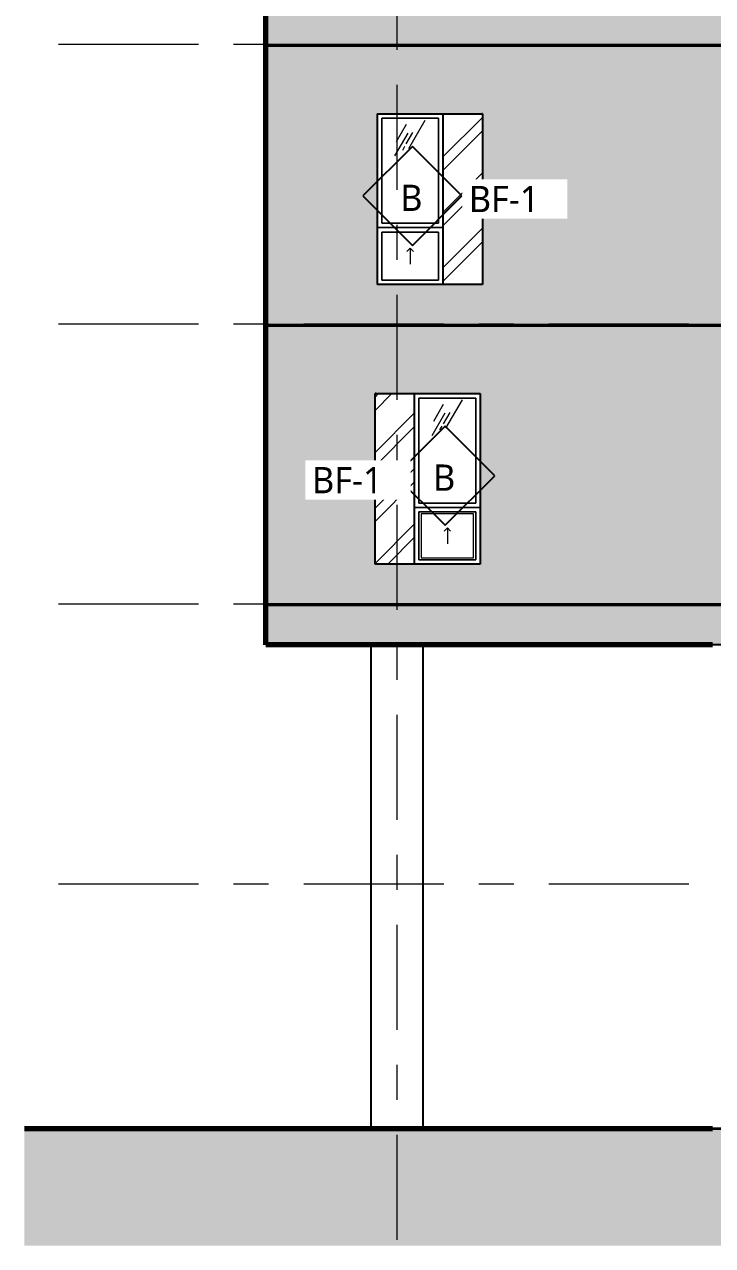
# Model space of a CAD drawing. Header units: inches. Extents: x 6 to 15224, y -733 to 6300.
# Drawn here: x 5773 to 6087, y 5056 to 5614 of the extents above; entities that cross this region are included whole.
import ezdxf

# ---------------------------------------------------------------- set-up
doc = ezdxf.new("R2010")
doc.units = ezdxf.units.IN
doc.header["$MEASUREMENT"] = 0
for name, pattern in [('Center 1_2_', [112, 64, -16, 16, -16]), ('Center 3_8_', [96, 48, -16, 16, -16]), ('Hidden 3_16_', [36, 24, -12])]:
    doc.linetypes.add(name, pattern=pattern)
for name, color, linetype, lineweight in [('A-DETL', 90, 'Continuous', 13), ('A-DETL-GENF', 92, 'Continuous', 13), ('A-FLOR-LEVL', 51, 'Continuous', 13), ('A-GLAZ', 151, 'Continuous', 25), ('A-GLAZ-IDEN', 152, 'Continuous', 25), ('A-GLAZ-SILL', 1, 'Continuous', 18), ('A-WALL', 113, 'Continuous', 25), ('A-WALL-PATT', 111, 'Continuous', 25), ('G-ANNO-TEXT', 231, 'Continuous', 13), ('S-COLS', 52, 'Continuous', 25), ('S-GRID', 1, 'Continuous', 13)]:
    doc.layers.add(name, color=color, linetype=linetype, lineweight=lineweight)
doc.styles.add('Open Sans_5', font='OpenSans-Regular.ttf', dxfattribs={"height": 12})
pattern_1 = [(0, (7465.8091, 0), (5.12, 1.28), [0.16896, -3.671, 0.16896, -3.671, -20.48]), (0, (7465.8091, 0), (5.12, 1.28), [-7.68, 0.16896, -7.511, 0.16896, -3.671, -8.96]), (0, (7465.8091, 0), (5.12, 1.28), [-19.2, 0.16896, -2.391, 0.16896, -6.231]), (120, (7467.7291, 0.64), (-3.66851252, 3.79405007), [0.16896, -3.671, 0.16896, -3.671, -20.48]), (120, (7467.7291, 0.64), (-3.66851252, 3.79405007), [-7.68, 0.16896, -7.511, 0.16896, -3.671, -8.96]), (120, (7467.7291, 0.64), (-3.66851252, 3.79405007), [-19.2, 0.16896, -2.391, 0.16896, -6.231]), (240, (7468.3691, 3.2), (-1.45148748, -5.07405007), [0.16896, -3.671, 0.16896, -3.671, -20.48]), (240, (7468.3691, 3.2), (-1.45148748, -5.07405007), [-7.68, 0.16896, -7.511, 0.16896, -3.671, -8.96]), (240, (7468.3691, 3.2), (-1.45148748, -5.07405007), [-19.2, 0.16896, -2.391, 0.16896, -6.231])]

# ---------------------------------------------------------------- blocks, each defined once
blk = doc.blocks.new('Concrete-Rectangular-Column-IL - CC1 - 18 x 24-4308825-NORTH ELEVATION')
at = {"layer": 'S-COLS'}
for p, q in [((13.06, 5330.25), (13.06, 5109)), ((37.06, 5109), (37.06, 5330.25))]:
    blk.add_line(p, q, dxfattribs=at)
blk = doc.blocks.new('1-2 WD Adaptive-Recess-TS - 2_-6_x6_-6_ - 1_-6_ Recess L-V106-NORTH ELEVATION')
at = {"layer": 'A-GLAZ', "lineweight": 13}
h = blk.add_hatch(dxfattribs=at)
h.set_pattern_fill('FP_228', color=256, style=0, pattern_type=2)
h.set_pattern_definition([(45.176, (1505.399, 0), (-12.74847, 12.51586), []), (45.176, (1505.399, 19.2), (-12.74847, 12.51586), [])])
h.paths.add_polyline_path([(15.06, 5367), (33.06, 5367), (33.06, 5445), (15.06, 5445), (15.06, 5385.96)])
h = blk.add_hatch(dxfattribs=at)
h.set_pattern_fill('FP_230', color=256, style=0, pattern_type=2)
h.set_pattern_definition([(59.808, (55.558, 5432.806), (144.0017, 239.99866), [9, -754.581]), (59.808, (54.824, 5426.193), (144.0017, 239.99866), [12, -751.581]), (59.808, (60.009, 5431.623), (144.0017, 239.99866), [6, -757.581]), (59.808, (58.42, 5428.844), (144.0017, 239.99866), [2, -761.581]), (59.808, (61.115, 5429.598), (144.0017, 239.99866), [15, -748.581]), (59.808, (86.533, 5399.404), (144.0017, 239.99866), [5.063, -758.519]), (59.808, (86.092, 5401.668), (144.0017, 239.99866), [6.75, -756.831]), (59.808, (84.882, 5401.525), (144.0017, 239.99866), [3.375, -760.206]), (59.808, (86.914, 5405.029), (144.0017, 239.99866), [1.125, -762.456]), (59.808, (81.7, 5398.297), (144.0017, 239.99866), [8.437, -755.144])])
h.paths.add_polyline_path([(35.06, 5395), (61.06, 5395), (61.06, 5443), (35.06, 5443), (35.06, 5421)])
at = {"layer": 'A-GLAZ-SILL', "lineweight": 13}
h = blk.add_hatch(dxfattribs=at)
h.set_pattern_fill('FP_229', color=256, style=0, pattern_type=2)
h.set_pattern_definition([(59.808, (55.558, 5406.806), (144.0017, 239.99866), [9, -754.581]), (59.808, (54.824, 5400.193), (144.0017, 239.99866), [12, -751.581]), (59.808, (60.009, 5405.623), (144.0017, 239.99866), [6, -757.581]), (59.808, (58.42, 5402.844), (144.0017, 239.99866), [2, -761.581]), (59.808, (61.115, 5403.598), (144.0017, 239.99866), [15, -748.581]), (59.808, (86.533, 5373.404), (144.0017, 239.99866), [5.062, -758.519]), (59.808, (86.092, 5375.668), (144.0017, 239.99866), [6.75, -756.831]), (59.808, (84.882, 5375.525), (144.0017, 239.99866), [3.375, -760.206]), (59.808, (86.914, 5379.029), (144.0017, 239.99866), [1.125, -762.456]), (59.808, (81.7, 5372.297), (144.0017, 239.99866), [8.438, -755.144])])
h.paths.add_polyline_path([(60.06, 5370), (60.06, 5390), (36.06, 5390), (36.06, 5370), (56.06, 5370)])
at = {"layer": 'A-GLAZ'}
for p, q in [((15.06, 5367), (15.06, 5445)), ((15.34, 5445), (15.06, 5445)), ((33.06, 5367), (33.06, 5445)), ((15.34, 5367), (15.06, 5367))]:
    blk.add_line(p, q, dxfattribs=at)
at = {"layer": 'A-GLAZ', "lineweight": 13}
for p, q in [((15.34, 5445), (63.06, 5445)), ((61.06, 5443), (35.06, 5443)), ((35.06, 5443), (35.06, 5395)), ((61.06, 5395), (61.06, 5443)), ((63.06, 5445), (63.06, 5367)), ((33.06, 5393), (63.06, 5393)), ((63.06, 5393), (33.06, 5393)), ((35.06, 5395), (61.06, 5395)), ((61.06, 5391), (35.06, 5391)), ((35.06, 5391), (35.06, 5369)), ((61.06, 5369), (61.06, 5391)), ((63.06, 5367), (15.34, 5367)), ((35.06, 5369), (61.06, 5369))]:
    blk.add_line(p, q, dxfattribs=at)
at = {"layer": 'A-GLAZ', "linetype": 'Hidden 3_16_', "lineweight": 13}
for q in [(46.56, 5382.17), (49.56, 5382.17), (48.06, 5376.33)]:
    blk.add_line((48.06, 5383.67), q, dxfattribs=at)
at = {"layer": 'A-GLAZ-SILL'}
for p, q in [((35.06, 5443), (61.06, 5443)), ((35.06, 5395), (35.06, 5443)), ((61.06, 5443), (35.06, 5443)), ((35.06, 5443), (35.06, 5395)), ((61.06, 5443), (61.06, 5395)), ((61.06, 5395), (61.06, 5443)), ((61.06, 5395), (35.06, 5395)), ((35.06, 5395), (61.06, 5395)), ((35.06, 5391), (61.06, 5391)), ((35.06, 5369), (35.06, 5391)), ((61.06, 5391), (35.06, 5391)), ((35.06, 5391), (35.06, 5369)), ((60.06, 5390), (36.06, 5390)), ((36.06, 5390), (36.06, 5370)), ((60.06, 5370), (60.06, 5390)), ((61.06, 5391), (61.06, 5369)), ((61.06, 5369), (61.06, 5391)), ((36.06, 5370), (60.06, 5370)), ((61.06, 5369), (35.06, 5369)), ((35.06, 5369), (61.06, 5369))]:
    blk.add_line(p, q, dxfattribs=at)
blk = doc.blocks.new('1-2 WD Adaptive-Recess-TS - 2_-6_x6_-6_ - 1_-6_ Recess R-V107-NORTH ELEVATION')
at = {"layer": 'A-GLAZ', "lineweight": 13}
h = blk.add_hatch(dxfattribs=at)
h.set_pattern_fill('FP_233', color=256, style=0, pattern_type=2)
h.set_pattern_definition([(59.808, (38.558, 5560.681), (144.0017, 239.99866), [9, -754.581]), (59.808, (37.824, 5554.068), (144.0017, 239.99866), [12, -751.581]), (59.808, (43.009, 5559.498), (144.0017, 239.99866), [6, -757.581]), (59.808, (41.42, 5556.719), (144.0017, 239.99866), [2, -761.581]), (59.808, (44.115, 5557.473), (144.0017, 239.99866), [15, -748.581]), (59.808, (69.533, 5527.279), (144.0017, 239.99866), [5.063, -758.519]), (59.808, (69.092, 5529.543), (144.0017, 239.99866), [6.75, -756.831]), (59.808, (67.882, 5529.4), (144.0017, 239.99866), [3.375, -760.206]), (59.808, (69.914, 5532.904), (144.0017, 239.99866), [1.125, -762.456]), (59.808, (64.7, 5526.172), (144.0017, 239.99866), [8.437, -755.144])])
h.paths.add_polyline_path([(18.06, 5522.87), (44.06, 5522.87), (44.06, 5570.87), (18.06, 5570.87), (18.06, 5548.88)])
h = blk.add_hatch(dxfattribs=at)
h.set_pattern_fill('FP_231', color=256, style=0, pattern_type=2)
h.set_pattern_definition([(45.176, (1553.259, 0), (-12.593947, 12.671336), []), (45.176, (1553.259, 19.2), (-12.593947, 12.671336), [])])
h.paths.add_polyline_path([(64.06, 5494.87), (64.06, 5572.87), (46.06, 5572.87), (46.06, 5494.87)])
h = blk.add_hatch(dxfattribs=at)
h.set_pattern_fill('FP_232', color=256, style=0, pattern_type=2)
h.set_pattern_definition([(59.808, (38.558, 5534.681), (144.0017, 239.99866), [9, -754.581]), (59.808, (37.824, 5528.068), (144.0017, 239.99866), [12, -751.581]), (59.808, (43.009, 5533.498), (144.0017, 239.99866), [6, -757.581]), (59.808, (41.42, 5530.719), (144.0017, 239.99866), [2, -761.581]), (59.808, (44.115, 5531.473), (144.0017, 239.99866), [15, -748.581]), (59.808, (69.533, 5501.279), (144.0017, 239.99866), [5.062, -758.519]), (59.808, (69.092, 5503.543), (144.0017, 239.99866), [6.75, -756.831]), (59.808, (67.882, 5503.4), (144.0017, 239.99866), [3.375, -760.206]), (59.808, (69.914, 5506.904), (144.0017, 239.99866), [1.125, -762.456]), (59.808, (64.7, 5500.172), (144.0017, 239.99866), [8.438, -755.144])])
h.paths.add_polyline_path([(21.64, 5496.87), (44.06, 5496.87), (44.06, 5518.87), (18.06, 5518.87), (18.06, 5496.87)])
for p, q in [((16.06, 5572.87), (63.78, 5572.87)), ((16.06, 5494.87), (16.06, 5572.87)), ((44.06, 5570.87), (18.06, 5570.87)), ((18.06, 5570.87), (18.06, 5522.87)), ((44.06, 5522.87), (44.06, 5570.87)), ((16.06, 5520.87), (46.06, 5520.87)), ((46.06, 5520.87), (16.06, 5520.87)), ((18.06, 5522.87), (44.06, 5522.87)), ((44.06, 5518.87), (18.06, 5518.87)), ((18.06, 5518.87), (18.06, 5496.87)), ((44.06, 5496.87), (44.06, 5518.87)), ((63.78, 5494.87), (16.06, 5494.87)), ((18.06, 5496.87), (44.06, 5496.87))]:
    blk.add_line(p, q, dxfattribs=at)
at = {"layer": 'A-GLAZ'}
for p, q in [((46.06, 5572.87), (46.06, 5494.87)), ((64.06, 5572.87), (63.78, 5572.87)), ((64.06, 5572.87), (64.06, 5494.87)), ((64.06, 5494.87), (63.78, 5494.87))]:
    blk.add_line(p, q, dxfattribs=at)
at = {"layer": 'A-GLAZ', "linetype": 'Hidden 3_16_', "lineweight": 13}
for q in [(29.56, 5510.04), (32.56, 5510.04), (31.06, 5504.21)]:
    blk.add_line((31.06, 5511.54), q, dxfattribs=at)
at = {"layer": 'A-GLAZ-SILL'}
for p, q in [((18.06, 5570.87), (44.06, 5570.87)), ((18.06, 5522.87), (18.06, 5570.87)), ((44.06, 5570.87), (18.06, 5570.87)), ((18.06, 5570.87), (18.06, 5522.87)), ((44.06, 5570.87), (44.06, 5522.87)), ((44.06, 5522.87), (44.06, 5570.87)), ((44.06, 5522.87), (18.06, 5522.87)), ((18.06, 5522.87), (44.06, 5522.87)), ((18.06, 5518.87), (44.06, 5518.87)), ((18.06, 5496.87), (18.06, 5518.87)), ((44.06, 5518.87), (18.06, 5518.87)), ((18.06, 5518.87), (18.06, 5496.87)), ((44.06, 5518.87), (44.06, 5496.87)), ((44.06, 5496.87), (44.06, 5518.87)), ((44.06, 5496.87), (18.06, 5496.87)), ((18.06, 5496.87), (44.06, 5496.87))]:
    blk.add_line(p, q, dxfattribs=at)
blk = doc.blocks.new('1-2 WD Adaptive-Recess-TS - 4_-0_x6_-6_ - 1_-6_ Recess R-12470888-NORTH ELEVATION')
at = {"layer": 'A-GLAZ', "lineweight": 13}
h = blk.add_hatch(dxfattribs=at)
h.set_pattern_fill('FP_146', color=256, style=0, pattern_type=2)
h.set_pattern_definition([(45, (1547.721, 0), (-12.671354, 12.671354), []), (45, (1547.721, 19.2), (-12.671354, 12.671354), [])])
h.paths.add_polyline_path([(-34.91, 5367), (-34.88, 5367), (-34.91, 5405.51)])
at = {"layer": 'A-GLAZ'}
for p, q in [((-34.91, 5445), (-34.91, 5367)), ((-34.88, 5445), (-34.91, 5445)), ((-34.88, 5367), (-34.91, 5367))]:
    blk.add_line(p, q, dxfattribs=at)
blk = doc.blocks.new('1-2 WD Adaptive-Recess-TS - 4_-0_x6_-6_ - 1_-6_ Recess L-V119-NORTH ELEVATION')
at = {"layer": 'A-GLAZ', "lineweight": 13}
h = blk.add_hatch(dxfattribs=at)
h.set_pattern_fill('FP_273', color=256, style=0, pattern_type=2)
h.set_pattern_definition([(83.698, (45.707, 0), (-4.130825, -12.0604432), []), (83.698, (45.707, 19.2), (-4.130825, -12.0604432), [])])
h.paths.add_polyline_path([(-34.91, 5494.87), (-34.88, 5494.87), (-34.91, 5545.46)])
at = {"layer": 'A-GLAZ'}
blk.add_line((-34.91, 5494.87), (-34.91, 5572.87), dxfattribs=at)
blk = doc.blocks.new('TAG Window-AM - Standard-51685-NORTH ELEVATION')
at = {"layer": 'A-GLAZ-IDEN'}
for p, q in [((1541.89, 5558), (1519.26, 5535.38)), ((1564.52, 5535.38), (1541.89, 5558)), ((1519.26, 5535.38), (1541.89, 5512.75)), ((1541.89, 5512.75), (1564.52, 5535.38))]:
    blk.add_line(p, q, dxfattribs=at)

msp = doc.modelspace()

# ---------------------------------------------------------------- hatches: boundary and pattern name
at = {"layer": 'A-DETL-GENF'}
msp.add_hatch(color=29, dxfattribs=at).paths.add_polyline_path([(6257.13336923, 5055.64040001), (8156.86636923, 5055.64040001), (8156.86636923, 5064), (8113.6488696, 5064), (8113.6488696, 5070), (7783.6488696, 5070), (6087.3363696, 5109), (5772.88770256, 5109), (5772.88770256, 5055.64040001), (6219.88370256, 5055.64040001)])
at = {"layer": 'A-WALL-PATT', "lineweight": 13}
h = msp.add_hatch(dxfattribs=at)
h.set_pattern_fill('FP_144', color=256, style=0, pattern_type=2)
h.set_pattern_definition(pattern_1)
h.paths.add_polyline_path([(6517.88103589, 5604.5), (6541.3988696, 5604.5), (6541.3988696, 5731.625), (5883.2113696, 5731.625), (5883.2113696, 5604.5), (6480.63136923, 5604.5)])
h.paths.add_polyline_path([(6521.1488696, 5622.75), (6455.1488696, 5622.75), (6455.1488696, 5700.75), (6521.1488696, 5700.75), (6521.1488696, 5685.41240001)])
h.paths.add_polyline_path([(6368.88236923, 5622.75), (6317.1488696, 5622.75), (6317.1488696, 5700.75), (6395.1488696, 5700.75), (6395.1488696, 5622.75)])
h.paths.add_polyline_path([(6219.88370256, 5622.75), (6197.1488696, 5622.75), (6197.1488696, 5700.75), (6227.1488696, 5700.75), (6227.1488696, 5622.75)])
h.paths.add_polyline_path([(6251.1488696, 5622.75), (6251.1488696, 5700.75), (6299.1488696, 5700.75), (6299.1488696, 5622.75), (6294.38303589, 5622.75)])
h.paths.add_polyline_path([(5963.1488696, 5622.75), (5915.1488696, 5622.75), (5915.1488696, 5700.75), (5963.1488696, 5700.75), (5963.1488696, 5685.41240001)])
h.paths.add_polyline_path([(6437.4613696, 5714), (6412.7113696, 5714), (6412.7113696, 5723.5), (6438.2113696, 5723.5), (6438.2113696, 5714)])
h = msp.add_hatch(dxfattribs=at)
h.set_pattern_fill('FP_144', color=256, style=0, pattern_type=2)
h.set_pattern_definition(pattern_1)
h.paths.add_polyline_path([(6257.13336923, 5603.75), (6541.3988696, 5603.75), (6541.3988696, 5604.5), (5883.2113696, 5604.5), (5883.2113696, 5603.75), (6219.88370256, 5603.75)])
h = msp.add_hatch(dxfattribs=at)
h.set_pattern_fill('FP_144', color=256, style=0, pattern_type=2)
h.set_pattern_definition(pattern_1)
h.paths.add_polyline_path([(6197.6488696, 5476.625), (6541.3988696, 5476.625), (6541.3988696, 5603.75), (5883.2113696, 5603.75), (5883.2113696, 5476.625), (6145.38436923, 5476.625)])
h.paths.add_polyline_path([(6521.36682442, 5494.875), (6455.6488696, 5494.875), (6455.6488696, 5572.875), (6521.6488696, 5572.875), (6521.6488696, 5494.875)])
h.paths.add_polyline_path([(6299.6488696, 5494.875), (6251.6488696, 5494.875), (6251.6488696, 5572.875), (6299.6488696, 5572.875), (6299.6488696, 5514.74099794)])
h.paths.add_polyline_path([(6317.6488696, 5494.875), (6317.6488696, 5572.875), (6395.6488696, 5572.875), (6395.6488696, 5494.875), (6331.63270256, 5494.875)])
h.paths.add_polyline_path([(6227.6488696, 5494.875), (6197.6488696, 5494.875), (6197.6488696, 5572.875), (6227.6488696, 5572.875), (6227.6488696, 5545.46306668)])
h.paths.add_polyline_path([(5981.86682442, 5494.875), (5934.1488696, 5494.875), (5934.1488696, 5572.875), (5982.1488696, 5572.875), (5982.1488696, 5494.875)])
h.paths.add_polyline_path([(6414.2113696, 5586.125), (6412.7113696, 5586.125), (6412.7113696, 5595.625), (6438.2113696, 5595.625), (6438.2113696, 5586.125), (6424.75686923, 5586.125)])
h = msp.add_hatch(dxfattribs=at)
h.set_pattern_fill('FP_144', color=256, style=0, pattern_type=2)
h.set_pattern_definition(pattern_1)
h.paths.add_polyline_path([(6251.6488696, 5475.875), (6541.3988696, 5475.875), (6541.3988696, 5476.625), (5883.2113696, 5476.625), (5883.2113696, 5475.875), (6227.6488696, 5475.875)])
h = msp.add_hatch(dxfattribs=at)
h.set_pattern_fill('FP_144', color=256, style=0, pattern_type=2)
h.set_pattern_definition(pattern_1)
h.paths.add_polyline_path([(5883.2113696, 5330.25), (6541.3988696, 5330.25), (6541.3988696, 5348.25), (5883.2113696, 5348.25), (5883.2113696, 5335.53906668)])
h.paths.add_polyline_path([(6294.38303589, 5349), (6541.3988696, 5349), (6541.3988696, 5475.875), (5883.2113696, 5475.875), (5883.2113696, 5349), (6219.88370256, 5349)])
h.paths.add_polyline_path([(6245.1488696, 5367), (6167.1488696, 5367), (6167.1488696, 5445), (6245.1488696, 5445), (6245.1488696, 5367.46579218)])
h.paths.add_polyline_path([(6317.1488696, 5367), (6317.1488696, 5445), (6413.1488696, 5445), (6413.1488696, 5367), (6331.63270256, 5367)])
h.paths.add_polyline_path([(5981.1488696, 5367), (5933.1488696, 5367), (5933.1488696, 5445), (5981.1488696, 5445)])
h.paths.add_polyline_path([(6480.63136923, 5367), (6455.1488696, 5367), (6455.1488696, 5445), (6485.1488696, 5445), (6485.1488696, 5367)])
h.paths.add_polyline_path([(6517.88103589, 5367), (6497.1488696, 5367), (6497.1488696, 5445), (6527.1488696, 5445), (6527.1488696, 5367)])
h.paths.add_polyline_path([(6412.8988696, 5458.25), (6412.8988696, 5467.75), (6438.3988696, 5467.75), (6438.3988696, 5458.25), (6413.62208388, 5458.25)])
h = msp.add_hatch(dxfattribs=at)
h.set_pattern_fill('FP_144', color=256, style=0, pattern_type=2)
h.set_pattern_definition(pattern_1)
h.paths.add_polyline_path([(6294.38303589, 5348.25), (6541.3988696, 5348.25), (6541.3988696, 5349), (5883.2113696, 5349), (5883.2113696, 5348.25), (6245.1488696, 5348.25)])

# ---------------------------------------------------------------- linework, layer by layer
at = {"layer": 'A-DETL', "lineweight": 70}
for p, q in [((5883.2113696, 5330.25), (5883.2113696, 6037)), ((6087.3363696, 5330.25), (5883.2113696, 5330.25)), ((6087.3363696, 5109), (5772.88770256, 5109))]:
    msp.add_line(p, q, dxfattribs=at)
at = {"layer": 'A-DETL', "lineweight": 35}
msp.add_line((7867.4613696, 5109), (6087.3363696, 5109), dxfattribs=at)
at = {"layer": 'A-FLOR-LEVL', "linetype": 'Center 1_2_'}
for p, q in [((5788.49234292, 5604.75), (8064.94482678, 5604.75)), ((5788.49234292, 5476.875), (8064.94482678, 5476.875)), ((5788.49234292, 5349), (8064.94482678, 5349)), ((5788.49234292, 5221), (8064.94482678, 5221)), ((5788.49234292, 5109), (8064.94482678, 5109))]:
    msp.add_line(p, q, dxfattribs=at)
at = {"layer": 'A-WALL'}
for p, q in [((5883.2113696, 5968.625), (5883.2113696, 5330.25)), ((5883.2113696, 5604.5), (6541.3988696, 5604.5)), ((7788.4613696, 5603.75), (5883.2113696, 5603.75)), ((5934.1488696, 5572.875), (5981.86682442, 5572.875)), ((5934.1488696, 5494.875), (5934.1488696, 5572.875)), ((5981.86682442, 5494.875), (5934.1488696, 5494.875)), ((5883.2113696, 5476.625), (6541.3988696, 5476.625)), ((7788.4613696, 5475.875), (5883.2113696, 5475.875)), ((5933.43091477, 5445), (5981.1488696, 5445)), ((5981.1488696, 5445), (5981.1488696, 5367)), ((5981.1488696, 5367), (5933.43091477, 5367)), ((5883.2113696, 5349), (6622.1488696, 5349)), ((6586.8363696, 5348.25), (5883.2113696, 5348.25)), ((6550.4613696, 5330.25), (5883.2113696, 5330.25))]:
    msp.add_line(p, q, dxfattribs=at)
at = {"layer": 'S-GRID', "linetype": 'Center 3_8_'}
msp.add_line((5943.1488696, 5058.19108611), (5943.1488696, 6219.06052942), dxfattribs=at)

# ---------------------------------------------------------------- block references
at = {"layer": 'A-GLAZ'}
for name in ['1-2 WD Adaptive-Recess-TS - 4_-0_x6_-6_ - 1_-6_ Recess L-V119-NORTH ELEVATION', '1-2 WD Adaptive-Recess-TS - 2_-6_x6_-6_ - 1_-6_ Recess R-V107-NORTH ELEVATION', '1-2 WD Adaptive-Recess-TS - 4_-0_x6_-6_ - 1_-6_ Recess R-12470888-NORTH ELEVATION', '1-2 WD Adaptive-Recess-TS - 2_-6_x6_-6_ - 1_-6_ Recess L-V106-NORTH ELEVATION']:
    msp.add_blockref(name, (5918.08809281, 0), dxfattribs=at)
at = {"layer": 'A-GLAZ-IDEN'}
for p in [(4408.25961283, 0), (4423.25961283, -127.875)]:
    msp.add_blockref('TAG Window-AM - Standard-51685-NORTH ELEVATION', p, dxfattribs=at)
at = {"layer": 'S-COLS'}
msp.add_blockref('Concrete-Rectangular-Column-IL - CC1 - 18 x 24-4308825-NORTH ELEVATION', (5918.08809281, 0), dxfattribs=at)

# ---------------------------------------------------------------- texts
at = {"layer": 'A-GLAZ-IDEN', "lineweight": 13, "char_height": 12, "width": 13.332, "attachment_point": 1, "style": 'Open Sans_5'}
for insert in [(5944.60663293, 5540.50631631), (5959.60663293, 5412.63131631)]:
    msp.add_mtext('B', dxfattribs=dict(at, insert=insert))

# ---------------------------------------------------------------- next in the draw order: texts
at = {"layer": 'G-ANNO-TEXT', "color": 7, "char_height": 12, "width": 42.016, "attachment_point": 1, "style": 'Open Sans_5', "bg_fill": 3, "box_fill_scale": 1.25, "bg_fill_color": 256, "bg_fill_true_color": 13158600, "bg_fill_transparency": 0}
for insert in [(5975.95474018, 5539.95255534), (5904.2922345, 5411.48986796)]:
    msp.add_mtext('BF-1', dxfattribs=dict(at, insert=insert))

doc.saveas('drawing.dxf')
